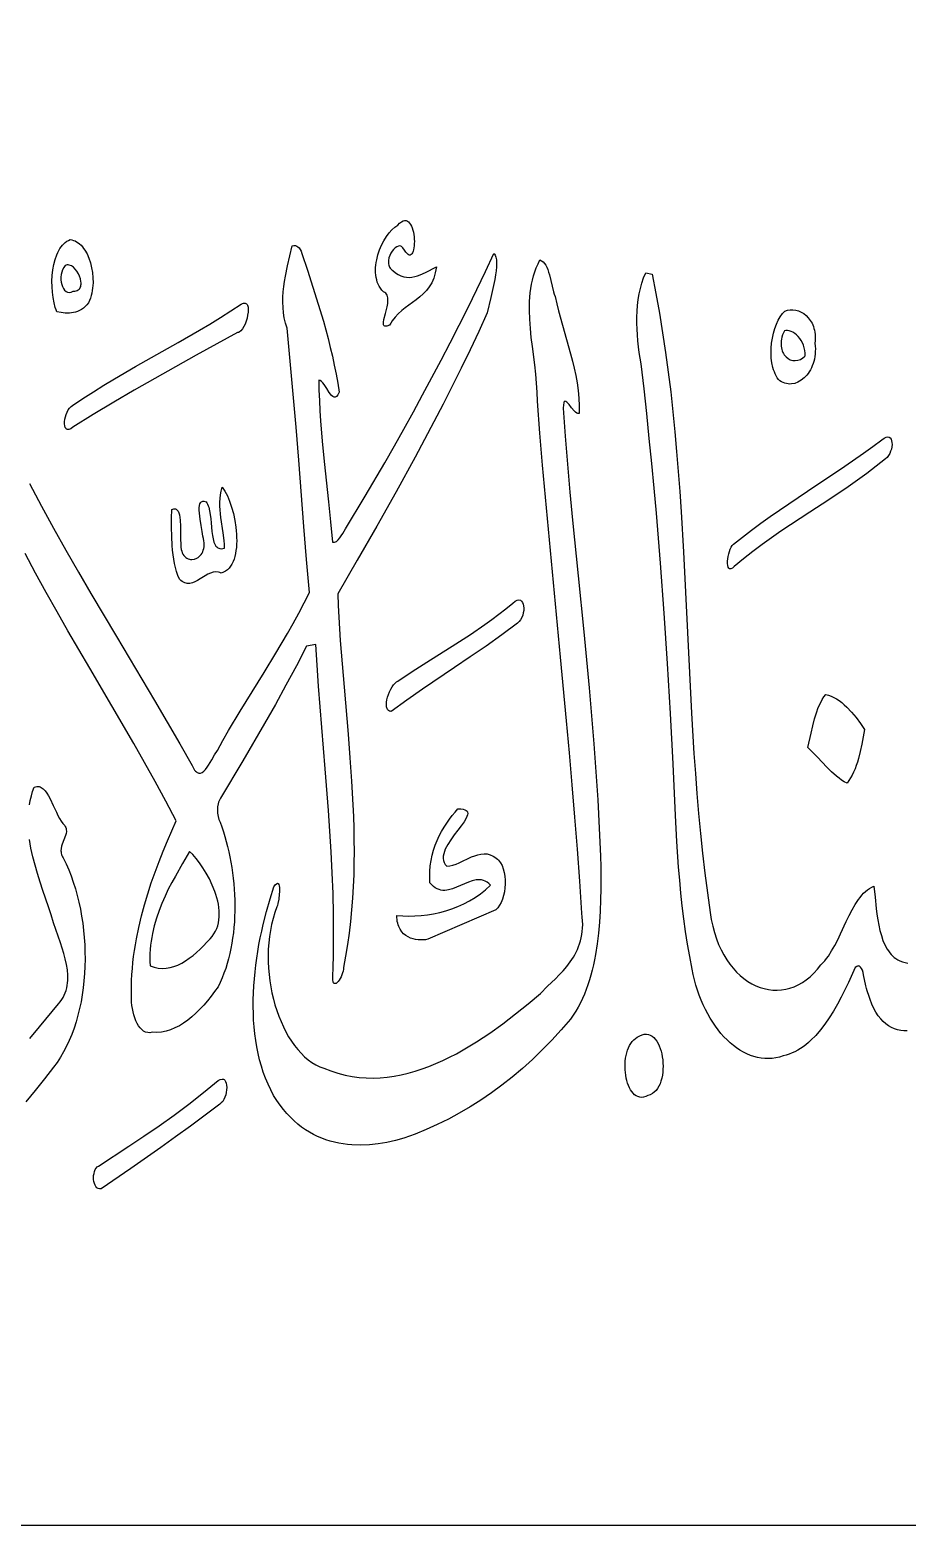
# Model space of a CAD drawing. Extents: x -600 to 600, y -1000 to 1000.
# Drawn here: x 9.1 to 158.7, y -1000 to -745 of the extents above; entities that cross this region are included whole.
import ezdxf

# ---------------------------------------------------------------- set-up
doc = ezdxf.new("R2010")
doc.units = 0
doc.layers.add('LAYER_1', color=18, linetype='CONTINUOUS')

msp = doc.modelspace()

# ---------------------------------------------------------------- linework, layer by layer
at = {"layer": 'LAYER_1'}
for points in [[(-600, -1000), (600, -1000), (600, 1000), (-600, 1000)], [(71.8, -778.29), (72.12, -777.96), (72.43, -777.73), (72.71, -777.58), (72.98, -777.52), (73.22, -777.53), (73.44, -777.61), (73.65, -777.74), (73.83, -777.94), (74, -778.18), (74.14, -778.46), (74.27, -778.78), (74.37, -779.13), (74.46, -779.5), (74.53, -779.88), (74.58, -780.28), (74.61, -780.67), (74.63, -781.07), (74.62, -781.45), (74.6, -781.82), (74.55, -782.16), (74.49, -782.48), (74.42, -782.76), (74.32, -783), (74.21, -783.18), (74.08, -783.32), (73.93, -783.39), (73.76, -783.39), (73.58, -783.32), (73.38, -783.16), (73.16, -782.92), (72.93, -782.59), (72.68, -782.15), (72.56, -782.03), (72.44, -781.94), (72.32, -781.88), (72.18, -781.85), (71.91, -781.87), (71.63, -781.98), (71.35, -782.17), (71.08, -782.43), (70.84, -782.74), (70.62, -783.1), (70.44, -783.49), (70.31, -783.9), (70.23, -784.31), (70.22, -784.72), (70.24, -784.91), (70.28, -785.1), (70.34, -785.28), (70.42, -785.45), (70.52, -785.61), (70.65, -785.76), (70.8, -785.9), (70.98, -786.01), (71.43, -786.41), (71.89, -786.71), (72.35, -786.94), (72.82, -787.09), (73.28, -787.18), (73.75, -787.2), (74.22, -787.16), (74.69, -787.08), (75.16, -786.96), (75.63, -786.79), (76.56, -786.38), (78.39, -785.41), (78.31, -785.94), (78.21, -786.43), (78.09, -786.9), (77.94, -787.34), (77.77, -787.75), (77.59, -788.14), (77.38, -788.5), (77.16, -788.84), (76.68, -789.47), (76.14, -790.03), (75.57, -790.54), (74.97, -791.02), (73.72, -791.93), (73.09, -792.4), (72.48, -792.88), (71.9, -793.41), (71.34, -793.99), (70.84, -794.64), (70.6, -794.99), (70.39, -795.37), (69.93, -795.53), (69.76, -795.55), (69.62, -795.54), (69.51, -795.49), (69.44, -795.41), (69.38, -795.3), (69.36, -795.17), (69.35, -795.01), (69.36, -794.82), (69.44, -794.4), (69.7, -793.37), (69.98, -792.24), (70.09, -791.68), (70.13, -791.15), (70.13, -790.9), (70.11, -790.67), (70.06, -790.45), (69.98, -790.24), (69.88, -790.06), (69.75, -789.91), (69.58, -789.78), (69.38, -789.67), (69.1, -789.37), (68.86, -789.06), (68.65, -788.72), (68.47, -788.36), (68.32, -788), (68.21, -787.61), (68.12, -787.22), (68.06, -786.81), (68.02, -786.39), (68.01, -785.97), (68.03, -785.54), (68.07, -785.11), (68.13, -784.68), (68.21, -784.24), (68.42, -783.38), (68.7, -782.53), (69.05, -781.72), (69.44, -780.95), (69.87, -780.25), (70.33, -779.61), (70.81, -779.07), (71.3, -778.62)], [(15.93, -780.77), (16.22, -780.81), (16.51, -780.89), (16.78, -781), (17.05, -781.14), (17.31, -781.31), (17.56, -781.51), (17.8, -781.74), (18.02, -781.99), (18.24, -782.26), (18.45, -782.56), (18.82, -783.21), (19.14, -783.94), (19.4, -784.72), (19.61, -785.55), (19.75, -786.4), (19.83, -787.28), (19.84, -788.16), (19.81, -788.6), (19.77, -789.04), (19.71, -789.47), (19.62, -789.9), (19.52, -790.32), (19.4, -790.73), (19.25, -791.13), (19.09, -791.52), (18.8, -791.86), (18.5, -792.17), (18.19, -792.43), (17.87, -792.66), (17.54, -792.84), (17.21, -793), (16.86, -793.12), (16.52, -793.21), (15.81, -793.3), (15.1, -793.3), (14.39, -793.22), (13.69, -793.07), (13.55, -792.72), (13.41, -792.34), (13.19, -791.53), (13.02, -790.65), (12.91, -789.74), (12.85, -788.8), (12.84, -787.84), (12.89, -786.88), (13, -785.94), (13.17, -785.03), (13.39, -784.16), (13.66, -783.36), (13.83, -782.98), (14, -782.63), (14.19, -782.3), (14.39, -781.99), (14.61, -781.71), (14.85, -781.46), (15.1, -781.23), (15.36, -781.04), (15.64, -780.89)], [(15.09, -785.18), (14.84, -785.52), (14.65, -785.9), (14.51, -786.31), (14.42, -786.74), (14.38, -787.17), (14.38, -787.61), (14.42, -788.03), (14.51, -788.43), (14.64, -788.79), (14.8, -789.12), (15, -789.39), (15.24, -789.59), (15.5, -789.72), (15.8, -789.77), (16.12, -789.73), (16.47, -789.57), (16.73, -789.56), (16.95, -789.51), (17.15, -789.44), (17.32, -789.34), (17.46, -789.22), (17.58, -789.08), (17.67, -788.93), (17.74, -788.75), (17.78, -788.56), (17.81, -788.36), (17.81, -788.15), (17.79, -787.93), (17.71, -787.48), (17.56, -787.02), (17.35, -786.58), (17.1, -786.16), (16.81, -785.78), (16.49, -785.47), (16.15, -785.24), (15.8, -785.1), (15.62, -785.07), (15.44, -785.07), (15.26, -785.11)], [(96.05, -784.24), (96.34, -784.36), (96.6, -784.56), (96.83, -784.82), (97.04, -785.13), (97.22, -785.49), (97.38, -785.89), (97.53, -786.33), (97.66, -786.79), (98.13, -788.72), (98.37, -789.65), (98.5, -790.07), (98.65, -790.46), (98.92, -791.7), (99.22, -792.93), (99.88, -795.37), (100.59, -797.8), (101.27, -800.24), (101.59, -801.47), (101.89, -802.7), (102.15, -803.95), (102.37, -805.21), (102.55, -806.49), (102.67, -807.78), (102.74, -809.09), (102.73, -810.42), (102.53, -810.44), (102.32, -810.36), (102.1, -810.2), (101.87, -809.98), (101.43, -809.44), (101.01, -808.88), (100.81, -808.65), (100.63, -808.46), (100.47, -808.35), (100.32, -808.32), (100.26, -808.35), (100.2, -808.41), (100.15, -808.49), (100.11, -808.61), (100.04, -808.97), (100.01, -809.49), (100.36, -814.27), (100.75, -819.05), (101.17, -823.82), (101.62, -828.6), (102.55, -838.13), (103.51, -847.66), (104.42, -857.2), (104.85, -861.97), (105.24, -866.75), (105.6, -871.54), (105.91, -876.33), (106.17, -881.13), (106.37, -885.94), (106.41, -887.76), (106.43, -889.61), (106.43, -891.49), (106.39, -893.38), (106.32, -895.27), (106.2, -897.16), (106.03, -899.03), (105.81, -900.88), (105.52, -902.69), (105.35, -903.59), (105.17, -904.47), (104.96, -905.34), (104.74, -906.19), (104.49, -907.03), (104.23, -907.85), (103.94, -908.65), (103.63, -909.44), (103.3, -910.21), (102.95, -910.95), (102.56, -911.67), (102.16, -912.37), (101.72, -913.04), (101.27, -913.69), (99.69, -915.52), (98.08, -917.28), (96.44, -918.97), (94.76, -920.58), (93.05, -922.12), (91.32, -923.58), (89.56, -924.96), (87.78, -926.27), (85.97, -927.51), (84.14, -928.67), (82.29, -929.75), (80.43, -930.76), (78.55, -931.69), (76.65, -932.55), (74.75, -933.33), (72.83, -934.03), (71.4, -934.42), (69.95, -934.75), (68.47, -934.99), (66.97, -935.15), (65.47, -935.21), (63.98, -935.16), (63.23, -935.1), (62.48, -935), (61.74, -934.87), (61.01, -934.71), (60.28, -934.51), (59.55, -934.29), (58.84, -934.02), (58.13, -933.72), (57.43, -933.38), (56.75, -932.99), (56.07, -932.57), (55.41, -932.11), (54.75, -931.6), (54.12, -931.05), (53.5, -930.45), (52.89, -929.81), (52.3, -929.12), (51.73, -928.38), (51.18, -927.59), (50.64, -926.75), (50.14, -925.79), (49.68, -924.81), (49.26, -923.8), (48.88, -922.77), (48.55, -921.72), (48.25, -920.65), (47.99, -919.56), (47.77, -918.45), (47.58, -917.33), (47.43, -916.2), (47.32, -915.05), (47.23, -913.9), (47.18, -912.74), (47.16, -911.57), (47.17, -910.39), (47.2, -909.21), (47.26, -908.03), (47.35, -906.85), (47.47, -905.67), (47.6, -904.49), (47.76, -903.32), (47.94, -902.15), (48.14, -900.99), (48.36, -899.84), (48.6, -898.7), (48.86, -897.58), (49.42, -895.36), (50.03, -893.22), (50.68, -891.15), (50.92, -890.81), (51.13, -890.61), (51.29, -890.54), (51.36, -890.55), (51.42, -890.58), (51.52, -890.73), (51.59, -890.96), (51.63, -891.26), (51.65, -891.61), (51.64, -892), (51.61, -892.42), (51.52, -893.26), (51.37, -894.01), (51.28, -894.32), (51.19, -894.56), (50.84, -895.53), (50.54, -896.53), (50.29, -897.55), (50.08, -898.59), (49.92, -899.64), (49.8, -900.71), (49.73, -901.78), (49.7, -902.86), (49.71, -903.93), (49.76, -905.01), (49.85, -906.09), (49.98, -907.15), (50.15, -908.21), (50.36, -909.25), (50.6, -910.28), (50.87, -911.28), (51.18, -912.26), (51.52, -913.22), (51.9, -914.14), (52.3, -915.04), (52.74, -915.9), (53.2, -916.72), (53.69, -917.49), (54.21, -918.22), (54.75, -918.91), (55.32, -919.54), (55.91, -920.12), (56.53, -920.64), (57.17, -921.09), (57.83, -921.49), (58.51, -921.82), (59.21, -922.07), (60.4, -922.54), (61.6, -922.93), (62.81, -923.24), (64.01, -923.48), (65.21, -923.64), (66.41, -923.73), (67.61, -923.75), (68.81, -923.71), (70, -923.6), (71.2, -923.44), (72.39, -923.21), (73.58, -922.93), (74.77, -922.6), (75.95, -922.21), (77.13, -921.78), (78.31, -921.3), (79.47, -920.77), (80.64, -920.21), (81.8, -919.6), (82.95, -918.96), (84.09, -918.29), (85.23, -917.58), (86.36, -916.85), (87.48, -916.09), (89.7, -914.5), (91.88, -912.83), (94.02, -911.11), (96.12, -909.35), (97.36, -908.11), (98.69, -906.83), (99.35, -906.16), (100.01, -905.46), (100.63, -904.73), (101.22, -903.96), (101.76, -903.14), (102.01, -902.72), (102.24, -902.28), (102.46, -901.82), (102.65, -901.35), (102.82, -900.86), (102.97, -900.36), (103.1, -899.84), (103.2, -899.3), (103.27, -898.75), (103.32, -898.17), (103.34, -897.58), (103.32, -896.96), (103.27, -896.32), (103.19, -895.66), (102.83, -890.18), (102.43, -884.7), (102.01, -879.24), (101.55, -873.77), (101.08, -868.31), (100.58, -862.86), (99.56, -851.95), (97.48, -830.15), (96.5, -819.24), (96.04, -813.77), (95.61, -808.31), (95.57, -806.78), (95.48, -805.24), (95.33, -803.69), (95.15, -802.13), (94.76, -799.01), (94.57, -797.45), (94.42, -795.9), (94.31, -794.36), (94.25, -792.83), (94.25, -792.08), (94.28, -791.33), (94.32, -790.58), (94.39, -789.85), (94.48, -789.12), (94.61, -788.39), (94.76, -787.68), (94.95, -786.97), (95.17, -786.28), (95.42, -785.59), (95.72, -784.91)], [(45.13, -791.75), (45.33, -791.65), (45.5, -791.6), (45.66, -791.58), (45.8, -791.59), (45.92, -791.64), (46.02, -791.72), (46.11, -791.83), (46.18, -791.96), (46.23, -792.11), (46.27, -792.29), (46.3, -792.69), (46.28, -793.15), (46.21, -793.65), (46.1, -794.16), (45.95, -794.67), (45.76, -795.16), (45.55, -795.61), (45.31, -796), (45.05, -796.31), (44.77, -796.53), (44.63, -796.6), (44.49, -796.63), (37.43, -800.5), (30.38, -804.43), (26.87, -806.44), (23.37, -808.49), (19.89, -810.6), (16.42, -812.77), (16.04, -813.02), (15.71, -813.14), (15.58, -813.16), (15.46, -813.14), (15.35, -813.1), (15.26, -813.03), (15.18, -812.94), (15.11, -812.82), (15.03, -812.54), (14.99, -812.21), (15, -811.82), (15.05, -811.41), (15.14, -810.99), (15.27, -810.57), (15.43, -810.17), (15.62, -809.81), (15.84, -809.49), (16.09, -809.25), (16.35, -809.08), (18.12, -807.88), (19.9, -806.72), (21.69, -805.6), (23.49, -804.51), (27.1, -802.41), (30.73, -800.36), (34.36, -798.32), (37.98, -796.23), (39.78, -795.16), (41.57, -794.06), (43.36, -792.92)], [(137.82, -792.94), (138.27, -792.8), (138.73, -792.73), (139.19, -792.73), (139.67, -792.8), (140.13, -792.93), (140.59, -793.12), (141.02, -793.38), (141.43, -793.71), (141.81, -794.09), (142.15, -794.54), (142.44, -795.04), (142.68, -795.61), (142.77, -795.91), (142.85, -796.23), (142.91, -796.57), (142.96, -796.92), (142.98, -797.28), (142.99, -797.66), (142.97, -798.05), (142.94, -798.45), (142.99, -798.93), (143.01, -799.4), (143, -799.85), (142.97, -800.29), (142.91, -800.72), (142.84, -801.13), (142.74, -801.53), (142.62, -801.92), (142.48, -802.29), (142.33, -802.64), (142.16, -802.97), (141.97, -803.29), (141.77, -803.59), (141.56, -803.86), (141.09, -804.35), (140.59, -804.76), (140.05, -805.07), (139.5, -805.28), (138.93, -805.38), (138.64, -805.4), (138.36, -805.38), (138.08, -805.33), (137.79, -805.26), (137.52, -805.15), (137.24, -805.01), (136.98, -804.84), (136.72, -804.64), (136.51, -804.34), (136.33, -804.02), (136.17, -803.68), (136.02, -803.33), (135.89, -802.97), (135.78, -802.59), (135.61, -801.8), (135.5, -800.97), (135.46, -800.12), (135.48, -799.26), (135.56, -798.41), (135.69, -797.56), (135.86, -796.74), (136.09, -795.95), (136.36, -795.21), (136.67, -794.52), (137.02, -793.91), (137.41, -793.38)], [(137.73, -796.3), (137.56, -796.67), (137.43, -797.03), (137.32, -797.38), (137.24, -797.72), (137.19, -798.05), (137.16, -798.37), (137.16, -798.67), (137.18, -798.96), (137.22, -799.24), (137.28, -799.5), (137.36, -799.75), (137.46, -799.99), (137.57, -800.2), (137.7, -800.41), (138.01, -800.76), (138.36, -801.04), (138.74, -801.24), (139.16, -801.36), (139.59, -801.4), (140.02, -801.35), (140.46, -801.2), (140.88, -800.95), (141.09, -800.78), (141.28, -800.59), (141.29, -800.12), (141.23, -799.65), (141.13, -799.2), (140.99, -798.77), (140.81, -798.36), (140.59, -797.98), (140.35, -797.63), (140.08, -797.3), (139.79, -797.02), (139.49, -796.77), (139.19, -796.57), (138.88, -796.41), (138.57, -796.3), (138.28, -796.24), (138, -796.24)], [(154.35, -814.89), (154.73, -814.61), (155.06, -814.45), (155.34, -814.4), (155.58, -814.45), (155.77, -814.58), (155.92, -814.79), (156.02, -815.06), (156.07, -815.37), (156.08, -815.72), (156.05, -816.1), (155.97, -816.49), (155.85, -816.87), (155.69, -817.25), (155.49, -817.6), (155.25, -817.91), (154.97, -818.17), (153.39, -819.43), (151.8, -820.64), (150.19, -821.81), (148.58, -822.94), (145.32, -825.12), (142.05, -827.25), (138.78, -829.4), (137.15, -830.49), (135.53, -831.62), (133.93, -832.77), (132.33, -833.97), (130.75, -835.22), (129.19, -836.53), (128.87, -836.8), (128.61, -836.93), (128.5, -836.94), (128.4, -836.93), (128.32, -836.89), (128.24, -836.82), (128.13, -836.63), (128.06, -836.35), (128.03, -836.02), (128.03, -835.63), (128.07, -835.22), (128.14, -834.79), (128.24, -834.35), (128.37, -833.94), (128.51, -833.55), (128.67, -833.21), (128.85, -832.93), (129.04, -832.73), (130.59, -831.49), (132.14, -830.29), (133.71, -829.13), (135.28, -828), (138.46, -825.8), (141.65, -823.66), (148.04, -819.39), (151.21, -817.19), (152.79, -816.06)], [(41.89, -823), (42.11, -823.3), (42.33, -823.65), (42.54, -824.04), (42.75, -824.46), (43.13, -825.38), (43.48, -826.4), (43.77, -827.5), (44.02, -828.65), (44.2, -829.82), (44.26, -830.41), (44.31, -831), (44.33, -831.58), (44.34, -832.15), (44.32, -832.71), (44.29, -833.26), (44.22, -833.79), (44.14, -834.3), (44.02, -834.79), (43.89, -835.25), (43.72, -835.69), (43.52, -836.09), (43.3, -836.45), (43.05, -836.78), (42.76, -837.07), (42.44, -837.31), (42.09, -837.5), (41.7, -837.65), (41.46, -837.55), (41.23, -837.48), (40.76, -837.43), (40.3, -837.49), (39.85, -837.63), (39.4, -837.83), (38.96, -838.08), (38.09, -838.63), (37.66, -838.89), (37.23, -839.12), (36.8, -839.3), (36.36, -839.4), (35.92, -839.41), (35.7, -839.38), (35.47, -839.31), (35.25, -839.21), (35.02, -839.08), (34.79, -838.91), (34.56, -838.69), (34.31, -838.06), (34.08, -837.39), (33.89, -836.7), (33.73, -835.98), (33.6, -835.25), (33.49, -834.5), (33.4, -833.73), (33.34, -832.96), (33.26, -831.39), (33.23, -829.82), (33.25, -828.27), (33.28, -826.78), (33.63, -826.68), (33.78, -826.68), (33.92, -826.7), (34.04, -826.75), (34.15, -826.83), (34.34, -827.05), (34.48, -827.35), (34.58, -827.71), (34.65, -828.13), (34.7, -828.6), (34.74, -829.62), (34.74, -830.66), (34.75, -831.64), (34.77, -832.07), (34.81, -832.45), (34.81, -832.86), (34.83, -833.24), (34.88, -833.59), (34.96, -833.9), (35.06, -834.18), (35.18, -834.43), (35.33, -834.64), (35.49, -834.83), (35.67, -834.98), (35.86, -835.11), (36.06, -835.2), (36.27, -835.27), (36.48, -835.31), (36.7, -835.32), (37.14, -835.25), (37.56, -835.09), (37.76, -834.97), (37.95, -834.82), (38.12, -834.65), (38.28, -834.45), (38.43, -834.24), (38.55, -834), (38.65, -833.73), (38.73, -833.45), (38.78, -833.14), (38.8, -832.82), (38.79, -832.47), (38.74, -832.11), (38.66, -831.72), (38.54, -831.32), (38.52, -830.95), (38.46, -830.52), (38.3, -829.53), (38.12, -828.47), (37.98, -827.42), (37.94, -826.93), (37.94, -826.49), (37.98, -826.11), (38.08, -825.8), (38.15, -825.67), (38.23, -825.56), (38.33, -825.48), (38.45, -825.43), (38.59, -825.4), (38.75, -825.4), (39.13, -825.49), (39.27, -825.68), (39.39, -825.9), (39.49, -826.15), (39.59, -826.42), (39.73, -827.02), (39.84, -827.67), (39.92, -828.37), (39.98, -829.09), (40.1, -830.52), (40.19, -831.2), (40.3, -831.82), (40.45, -832.37), (40.55, -832.61), (40.66, -832.83), (40.79, -833.02), (40.93, -833.18), (41.1, -833.31), (41.28, -833.41), (41.49, -833.47), (41.72, -833.48), (41.97, -833.46), (42.25, -833.4), (42.24, -832.74), (42.19, -832.08), (42.04, -830.77), (41.66, -828.16), (41.58, -827.51), (41.52, -826.86), (41.49, -826.21), (41.49, -825.57), (41.52, -824.92), (41.59, -824.28), (41.72, -823.64)], [(91.45, -842.74), (91.83, -842.44), (92.16, -842.28), (92.46, -842.22), (92.71, -842.28), (92.91, -842.42), (93.07, -842.63), (93.19, -842.92), (93.27, -843.25), (93.29, -843.62), (93.28, -844.01), (93.21, -844.42), (93.11, -844.83), (92.95, -845.22), (92.75, -845.59), (92.51, -845.92), (92.22, -846.19), (89.55, -848.18), (86.87, -850.09), (84.17, -851.94), (81.46, -853.76), (76.05, -857.41), (73.36, -859.29), (70.68, -861.23), (70.52, -861.21), (70.37, -861.16), (70.24, -861.09), (70.14, -861), (70.05, -860.89), (69.98, -860.76), (69.92, -860.61), (69.89, -860.45), (69.86, -860.09), (69.89, -859.68), (69.96, -859.24), (70.08, -858.79), (70.24, -858.33), (70.42, -857.88), (70.63, -857.45), (70.86, -857.06), (71.1, -856.71), (71.35, -856.42), (71.59, -856.21), (71.83, -856.08), (74.28, -854.43), (76.76, -852.83), (81.72, -849.7), (84.19, -848.09), (86.64, -846.41), (87.85, -845.54), (89.06, -844.64), (90.26, -843.71)], [(144.79, -858.34), (145.25, -858.45), (145.71, -858.62), (146.17, -858.83), (146.62, -859.09), (147.07, -859.38), (147.51, -859.72), (147.94, -860.08), (148.37, -860.48), (149.19, -861.34), (149.97, -862.29), (150.71, -863.28), (151.39, -864.29), (150.92, -866.79), (150.66, -868.05), (150.35, -869.28), (150.17, -869.88), (149.98, -870.46), (149.77, -871.03), (149.54, -871.57), (149.3, -872.09), (149.02, -872.58), (148.73, -873.04), (148.41, -873.47), (147.94, -873.22), (147.49, -872.94), (147.05, -872.63), (146.62, -872.29), (145.78, -871.55), (144.96, -870.74), (143.36, -869.03), (142.55, -868.18), (141.74, -867.37), (142.27, -864.93), (142.56, -863.7), (142.88, -862.49), (143.24, -861.32), (143.45, -860.76), (143.67, -860.22), (143.92, -859.71), (144.18, -859.22), (144.47, -858.76)], [(82.07, -877.86), (82.55, -877.87), (82.94, -877.92), (83.24, -878), (83.47, -878.11), (83.62, -878.26), (83.71, -878.44), (83.73, -878.65), (83.69, -878.89), (83.61, -879.15), (83.48, -879.43), (83.1, -880.06), (82.6, -880.76), (82.03, -881.51), (81.43, -882.3), (80.85, -883.11), (80.33, -883.93), (80.1, -884.34), (79.91, -884.74), (79.75, -885.14), (79.64, -885.53), (79.57, -885.92), (79.56, -886.29), (79.61, -886.64), (79.72, -886.99), (79.9, -887.31), (80.16, -887.62), (80.69, -887.56), (81.21, -887.44), (81.74, -887.26), (82.28, -887.04), (84.4, -886.05), (84.93, -885.84), (85.46, -885.67), (85.98, -885.56), (86.51, -885.51), (87.03, -885.54), (87.55, -885.67), (88.07, -885.9), (88.33, -886.06), (88.59, -886.26), (88.79, -886.42), (88.98, -886.6), (89.15, -886.81), (89.31, -887.03), (89.58, -887.53), (89.79, -888.09), (89.96, -888.69), (90.06, -889.33), (90.12, -889.99), (90.12, -890.67), (90.08, -891.34), (89.99, -892.01), (89.85, -892.65), (89.67, -893.25), (89.44, -893.81), (89.17, -894.3), (88.86, -894.73), (88.52, -895.08), (82.71, -897.56), (79.81, -898.8), (76.92, -900.1), (76.54, -900.16), (76.14, -900.2), (75.72, -900.21), (75.28, -900.18), (74.84, -900.12), (74.41, -900.02), (73.98, -899.88), (73.57, -899.69), (73.17, -899.45), (72.81, -899.15), (72.49, -898.8), (72.2, -898.38), (71.97, -897.9), (71.88, -897.64), (71.8, -897.36), (71.73, -897.05), (71.68, -896.73), (71.65, -896.4), (71.64, -896.04), (72.66, -896.11), (73.69, -896.14), (74.74, -896.12), (75.79, -896.05), (76.85, -895.93), (77.91, -895.76), (78.96, -895.53), (80.01, -895.25), (81.04, -894.91), (82.06, -894.52), (83.06, -894.06), (84.04, -893.55), (84.99, -892.97), (85.9, -892.33), (86.79, -891.63), (87.63, -890.86), (87.33, -890.58), (87.04, -890.35), (86.73, -890.18), (86.43, -890.05), (86.11, -889.97), (85.8, -889.94), (85.48, -889.93), (85.16, -889.96), (84.5, -890.11), (83.84, -890.34), (82.5, -890.93), (81.82, -891.23), (81.15, -891.48), (80.48, -891.67), (80.15, -891.73), (79.82, -891.75), (79.49, -891.75), (79.17, -891.7), (78.85, -891.62), (78.53, -891.49), (78.21, -891.31), (77.9, -891.08), (77.6, -890.79), (77.3, -890.44), (77.25, -889.46), (77.26, -888.51), (77.34, -887.57), (77.48, -886.65), (77.67, -885.76), (77.92, -884.89), (78.2, -884.05), (78.53, -883.23), (78.89, -882.44), (79.29, -881.69), (79.71, -880.96), (80.16, -880.27), (80.62, -879.61), (81.09, -878.99), (81.58, -878.41)], [(36.32, -885.12), (35.11, -887.14), (33.88, -889.3), (33.27, -890.42), (32.68, -891.57), (32.12, -892.76), (31.59, -893.97), (31.1, -895.21), (30.67, -896.48), (30.29, -897.77), (29.98, -899.09), (29.85, -899.76), (29.75, -900.44), (29.66, -901.12), (29.59, -901.81), (29.55, -902.5), (29.53, -903.2), (29.54, -903.9), (29.57, -904.62), (30.25, -904.87), (30.93, -905.01), (31.61, -905.07), (32.29, -905.04), (32.97, -904.93), (33.64, -904.74), (34.31, -904.48), (34.97, -904.16), (35.62, -903.77), (36.26, -903.34), (36.89, -902.86), (37.5, -902.34), (38.1, -901.79), (38.68, -901.21), (39.24, -900.61), (39.79, -899.99), (40.15, -899.59), (40.46, -899.17), (40.72, -898.73), (40.93, -898.28), (41.1, -897.8), (41.23, -897.31), (41.31, -896.8), (41.36, -896.28), (41.37, -895.75), (41.35, -895.22), (41.3, -894.68), (41.21, -894.13), (41.1, -893.58), (40.96, -893.03), (40.8, -892.48), (40.61, -891.93), (40.18, -890.86), (39.69, -889.81), (39.16, -888.82), (38.59, -887.89), (38, -887.04), (37.42, -886.29), (36.85, -885.64)], [(112.64, -916.79), (113.06, -916.54), (113.46, -916.37), (113.84, -916.28), (114.2, -916.26), (114.55, -916.31), (114.87, -916.43), (115.18, -916.61), (115.46, -916.85), (115.72, -917.13), (115.96, -917.46), (116.18, -917.84), (116.38, -918.24), (116.55, -918.69), (116.69, -919.15), (116.82, -919.64), (116.91, -920.15), (116.98, -920.67), (117.03, -921.2), (117.04, -921.73), (117.03, -922.26), (116.99, -922.78), (116.92, -923.29), (116.82, -923.79), (116.68, -924.27), (116.52, -924.72), (116.33, -925.14), (116.1, -925.52), (115.84, -925.87), (115.55, -926.17), (115.22, -926.42), (114.86, -926.62), (114.46, -926.76), (114.09, -926.92), (113.73, -927.02), (113.38, -927.05), (113.06, -927.01), (112.75, -926.93), (112.46, -926.79), (112.19, -926.6), (111.94, -926.36), (111.71, -926.08), (111.5, -925.77), (111.31, -925.42), (111.14, -925.04), (110.99, -924.63), (110.86, -924.2), (110.76, -923.75), (110.67, -923.29), (110.61, -922.81), (110.57, -922.33), (110.56, -921.84), (110.57, -921.35), (110.6, -920.86), (110.65, -920.38), (110.74, -919.92), (110.84, -919.46), (110.97, -919.03), (111.13, -918.61), (111.32, -918.22), (111.53, -917.86), (111.76, -917.53), (112.03, -917.24), (112.32, -916.99)], [(41.18, -924.2), (41.54, -924), (41.84, -923.92), (41.98, -923.93), (42.1, -923.96), (42.2, -924.02), (42.3, -924.1), (42.45, -924.33), (42.56, -924.62), (42.62, -924.97), (42.64, -925.36), (42.62, -925.77), (42.55, -926.2), (42.46, -926.63), (42.32, -927.03), (42.15, -927.4), (41.95, -927.73), (41.72, -928), (41.46, -928.19), (38.96, -930.09), (36.45, -931.96), (33.93, -933.8), (31.4, -935.61), (26.31, -939.16), (21.21, -942.63), (20.95, -942.66), (20.71, -942.6), (20.51, -942.47), (20.34, -942.27), (20.19, -942.02), (20.08, -941.73), (20, -941.41), (19.95, -941.07), (19.94, -940.71), (19.95, -940.36), (20.01, -940.01), (20.09, -939.68), (20.21, -939.38), (20.36, -939.12), (20.55, -938.92), (20.78, -938.77), (25.95, -935.38), (28.53, -933.65), (31.1, -931.89), (33.65, -930.08), (36.18, -928.2), (38.7, -926.25)]]:
    msp.add_lwpolyline(points, close=True, dxfattribs=at)
for points in [[(9.03, -822.37), (11.05, -826.21), (13.11, -830), (15.21, -833.75), (17.34, -837.46), (19.48, -841.14), (23.83, -848.44), (28.18, -855.73), (30.35, -859.38), (32.51, -863.05), (34.64, -866.75), (36.75, -870.48), (37.03, -871.03), (37.17, -871.25), (37.32, -871.42), (37.46, -871.56), (37.6, -871.66), (37.75, -871.73), (37.89, -871.77), (38.03, -871.77), (38.17, -871.75), (38.46, -871.62), (38.74, -871.4), (39.02, -871.11), (39.29, -870.76), (39.56, -870.37), (40.08, -869.51), (40.58, -868.65), (41.04, -867.92), (41.99, -866.2), (42.96, -864.5), (44.95, -861.16), (49, -854.58), (51.02, -851.28), (53, -847.93), (53.96, -846.22), (54.91, -844.49), (55.84, -842.73), (56.75, -840.94), (56.27, -835.31), (55.81, -829.67), (54.92, -818.38), (54.47, -812.74), (53.99, -807.1), (53.48, -801.48), (52.92, -795.87), (52.66, -794.99), (52.46, -794.11), (52.32, -793.23), (52.24, -792.34), (52.21, -791.46), (52.23, -790.57), (52.29, -789.67), (52.38, -788.78), (52.5, -787.9), (52.65, -787.01), (53.01, -785.25), (53.8, -781.81), (54.08, -781.77), (54.34, -781.78), (54.58, -781.86), (54.79, -782), (54.99, -782.19), (55.17, -782.45), (55.32, -782.76), (55.45, -783.13), (56.41, -785.98), (57.35, -788.85), (58.26, -791.75), (59.12, -794.68), (59.92, -797.65), (60.29, -799.15), (60.65, -800.66), (60.98, -802.18), (61.29, -803.71), (61.57, -805.26), (61.83, -806.81), (61.6, -807.23), (61.37, -807.5), (61.26, -807.58), (61.15, -807.63), (60.94, -807.64), (60.73, -807.55), (60.52, -807.37), (60.32, -807.13), (60.12, -806.83), (59.7, -806.16), (59.27, -805.49), (59.05, -805.2), (58.81, -804.96), (58.57, -804.79), (58.32, -804.71), (58.37, -806.46), (58.44, -808.2), (58.53, -809.94), (58.65, -811.67), (58.93, -815.13), (59.26, -818.58), (59.98, -825.48), (60.34, -828.92), (60.68, -832.38), (60.86, -832.39), (61.03, -832.37), (61.2, -832.32), (61.36, -832.23), (61.65, -831.98), (61.92, -831.65), (62.18, -831.27), (62.42, -830.87), (62.91, -830.1), (66.27, -824.5), (69.58, -818.82), (71.22, -815.96), (72.85, -813.07), (74.46, -810.16), (76.05, -807.24), (77.63, -804.3), (79.2, -801.33), (80.74, -798.35), (82.27, -795.35), (83.79, -792.33), (85.28, -789.29), (86.75, -786.23), (88.21, -783.15), (88.32, -783.26), (88.41, -783.4), (88.49, -783.57), (88.55, -783.76), (88.63, -784.22), (88.66, -784.77), (88.64, -785.39), (88.58, -786.07), (88.48, -786.79), (88.36, -787.55), (88.04, -789.11), (87.69, -790.66), (87.05, -793.28), (85.6, -796.45), (84.13, -799.58), (82.62, -802.69), (81.1, -805.77), (79.55, -808.83), (77.97, -811.86), (76.38, -814.87), (74.78, -817.86), (71.52, -823.78), (68.22, -829.63), (64.9, -835.42), (61.57, -841.17), (61.65, -843.15), (61.76, -845.13), (62.01, -849.11), (62.31, -853.09), (62.65, -857.09), (63.34, -865.1), (63.66, -869.12), (63.94, -873.13), (64.16, -877.14), (64.24, -879.14), (64.3, -881.14), (64.34, -883.14), (64.35, -885.14), (64.33, -887.13), (64.29, -889.12), (64.2, -891.11), (64.09, -893.1), (63.94, -895.08), (63.74, -897.06), (63.51, -899.03), (63.23, -901), (62.9, -902.96), (62.53, -904.92), (62.53, -905.2), (62.48, -905.51), (62.4, -905.84), (62.28, -906.16), (62.14, -906.48), (61.99, -906.78), (61.81, -907.06), (61.64, -907.29), (61.46, -907.48), (61.28, -907.61), (61.12, -907.66), (60.98, -907.64), (60.86, -907.53), (60.77, -907.32), (60.72, -906.99), (60.71, -906.55), (60.78, -904.76), (60.83, -902.98), (60.87, -899.41), (60.85, -895.85), (60.77, -892.3), (60.63, -888.75), (60.45, -885.2), (60.23, -881.66), (59.98, -878.12), (59.42, -871.05), (58.83, -863.98), (58.28, -856.91), (58.04, -853.37), (57.82, -849.83), (56.27, -850.08), (54.53, -853.44), (52.74, -856.76), (50.93, -860.03), (49.09, -863.27), (45.36, -869.67), (41.6, -876.05), (41.47, -876.26), (41.36, -876.49), (41.26, -876.73), (41.19, -876.98), (41.08, -877.51), (41.05, -878.05), (41.08, -878.6), (41.17, -879.14), (41.31, -879.66), (41.52, -880.13), (41.8, -880.93), (42.08, -881.74), (42.33, -882.57), (42.57, -883.42), (42.8, -884.28), (43, -885.15), (43.19, -886.04), (43.36, -886.94), (43.51, -887.85), (43.64, -888.76), (43.76, -889.68), (43.85, -890.61), (43.92, -891.54), (43.98, -892.48), (44.01, -893.41), (44.03, -894.35), (44.02, -895.28), (43.99, -896.22), (43.94, -897.14), (43.87, -898.06), (43.77, -898.98), (43.65, -899.89), (43.51, -900.78), (43.35, -901.67), (43.16, -902.54), (42.95, -903.4), (42.72, -904.25), (42.46, -905.08), (42.17, -905.89), (41.86, -906.68), (41.52, -907.45), (41.16, -908.2), (40.58, -909.01), (39.98, -909.8), (39.36, -910.57), (38.73, -911.31), (38.07, -912.01), (37.4, -912.68), (36.71, -913.29), (36.01, -913.86), (35.29, -914.38), (34.56, -914.83), (33.82, -915.21), (33.06, -915.53), (32.29, -915.76), (31.51, -915.92), (30.72, -915.99), (29.91, -915.96), (29.53, -916.03), (29.16, -916.01), (28.8, -915.91), (28.47, -915.74), (28.16, -915.5), (27.87, -915.2), (27.61, -914.84), (27.37, -914.43), (27.15, -913.99), (26.96, -913.5), (26.79, -913), (26.66, -912.47), (26.55, -911.92), (26.47, -911.37), (26.42, -910.82), (26.41, -910.28), (26.39, -909.22), (26.4, -908.17), (26.43, -907.13), (26.48, -906.09), (26.56, -905.06), (26.65, -904.04), (26.77, -903.03), (26.91, -902.02), (27.06, -901.02), (27.23, -900.02), (27.63, -898.06), (28.09, -896.11), (28.61, -894.2), (29.17, -892.32), (29.78, -890.46), (30.43, -888.63), (31.11, -886.82), (31.81, -885.04), (32.53, -883.29), (34.01, -879.87), (32.26, -876.52), (30.46, -873.21), (28.64, -869.94), (26.79, -866.7), (23.06, -860.28), (19.29, -853.88), (15.55, -847.46), (13.7, -844.22), (11.87, -840.95), (10.06, -837.64), (8.3, -834.3)], [(158.66, -915.69), (158.11, -915.68), (157.57, -915.62), (157.03, -915.51), (156.51, -915.34), (156.01, -915.12), (155.51, -914.85), (155.04, -914.51), (154.58, -914.12), (154.15, -913.66), (153.73, -913.14), (153.35, -912.55), (152.99, -911.9), (152.66, -911.17), (152.36, -910.38), (152.09, -909.51), (151.95, -909.22), (151.82, -908.87), (151.71, -908.46), (151.61, -908.02), (151.24, -906.16), (151.14, -905.74), (151.02, -905.37), (150.88, -905.06), (150.72, -904.82), (150.53, -904.68), (150.43, -904.65), (150.31, -904.64), (150.06, -904.72), (149.77, -904.93), (148.64, -907.47), (148.03, -908.72), (147.41, -909.96), (146.76, -911.17), (146.08, -912.35), (145.38, -913.47), (144.64, -914.54), (143.88, -915.55), (143.08, -916.48), (142.25, -917.32), (141.82, -917.71), (141.38, -918.07), (140.93, -918.41), (140.48, -918.72), (140.01, -919.01), (139.53, -919.26), (139.05, -919.48), (138.55, -919.67), (138.05, -919.83), (137.53, -919.96), (136.9, -920.17), (136.27, -920.32), (135.65, -920.41), (135.02, -920.45), (134.39, -920.44), (133.77, -920.38), (133.15, -920.27), (132.54, -920.11), (131.93, -919.9), (131.33, -919.65), (130.74, -919.35), (130.16, -919.01), (129.59, -918.63), (129.03, -918.21), (128.48, -917.75), (127.95, -917.25), (127.43, -916.71), (126.92, -916.14), (126.43, -915.54), (125.96, -914.9), (125.51, -914.23), (125.07, -913.53), (124.66, -912.8), (124.26, -912.05), (123.89, -911.27), (123.54, -910.46), (123.22, -909.63), (122.92, -908.78), (122.64, -907.91), (122.4, -907.02), (122.18, -906.11), (121.99, -905.19), (121.58, -903.05), (121.21, -900.91), (120.88, -898.75), (120.58, -896.58), (120.32, -894.4), (120.09, -892.22), (119.88, -890.02), (119.7, -887.82), (119.39, -883.41), (119.15, -878.99), (118.74, -870.16), (118.3, -861.6), (117.8, -853.04), (117.24, -844.49), (116.61, -835.95), (116.27, -831.69), (115.91, -827.43), (115.53, -823.17), (115.13, -818.92), (114.7, -814.67), (114.26, -810.43), (113.8, -806.19), (113.31, -801.97), (113.14, -801.01), (112.99, -800.04), (112.85, -799.05), (112.74, -798.05), (112.66, -797.03), (112.6, -796.02), (112.57, -795), (112.57, -793.99), (112.61, -792.98), (112.68, -791.98), (112.8, -791), (112.96, -790.04), (113.17, -789.1), (113.42, -788.18), (113.73, -787.3), (114.09, -786.45), (115.16, -786.67), (115.82, -789.98), (116.42, -793.31), (116.97, -796.65), (117.48, -800.01), (117.93, -803.37), (118.35, -806.75), (118.72, -810.13), (119.06, -813.53), (119.36, -816.93), (119.64, -820.34), (119.89, -823.75), (120.12, -827.18), (120.52, -834.03), (120.88, -840.9), (121.54, -854.65), (121.9, -861.52), (122.31, -868.38), (122.55, -871.8), (122.81, -875.22), (123.1, -878.63), (123.42, -882.03), (123.78, -885.42), (124.17, -888.81), (124.6, -892.19), (125.08, -895.55), (125.26, -896.74), (125.51, -897.87), (125.8, -898.96), (126.13, -899.99), (126.51, -900.97), (126.94, -901.89), (127.4, -902.76), (127.89, -903.58), (128.43, -904.34), (128.99, -905.04), (129.58, -905.69), (130.2, -906.27), (130.84, -906.8), (131.5, -907.27), (132.18, -907.67), (132.87, -908.02), (133.58, -908.3), (134.3, -908.51), (135.02, -908.67), (135.75, -908.76), (136.49, -908.78), (137.22, -908.73), (137.95, -908.62), (138.67, -908.44), (139.39, -908.19), (140.1, -907.87), (140.79, -907.48), (141.47, -907.02), (142.13, -906.48), (142.77, -905.87), (143.38, -905.19), (143.97, -904.43), (144.3, -904.1), (144.62, -903.75), (144.93, -903.36), (145.23, -902.96), (145.79, -902.08), (146.33, -901.15), (146.83, -900.16), (147.32, -899.14), (148.28, -897.07), (148.77, -896.06), (149.27, -895.09), (149.79, -894.18), (150.34, -893.33), (150.63, -892.95), (150.93, -892.58), (151.24, -892.25), (151.56, -891.94), (151.9, -891.66), (152.25, -891.42), (152.62, -891.21), (153, -891.04), (153.18, -892.91), (153.37, -894.84), (153.5, -895.8), (153.64, -896.76), (153.81, -897.69), (154.02, -898.6), (154.26, -899.47), (154.54, -900.29), (154.87, -901.06), (155.25, -901.76), (155.46, -902.08), (155.69, -902.39), (155.93, -902.67), (156.19, -902.93), (156.47, -903.17), (156.76, -903.39), (157.08, -903.58), (157.41, -903.74), (157.86, -903.92), (158.32, -904.06), (158.79, -904.16)], [(9, -877.16), (9.14, -876.41), (9.33, -875.65), (9.55, -874.9), (9.81, -874.14), (10.03, -874.07), (10.24, -874.03), (10.44, -874.02), (10.64, -874.05), (10.82, -874.1), (11.01, -874.18), (11.35, -874.43), (11.67, -874.76), (11.97, -875.17), (12.26, -875.64), (12.54, -876.16), (13.07, -877.28), (13.59, -878.43), (13.86, -878.97), (14.13, -879.48), (14.42, -879.94), (14.72, -880.33), (15.01, -880.67), (15.12, -880.84), (15.2, -881.01), (15.26, -881.18), (15.29, -881.35), (15.31, -881.7), (15.26, -882.05), (15.17, -882.4), (14.89, -883.12), (14.6, -883.86), (14.48, -884.23), (14.41, -884.62), (14.38, -885.01), (14.39, -885.2), (14.43, -885.4), (14.48, -885.61), (14.55, -885.81), (14.65, -886.01), (14.77, -886.22), (15.25, -887.21), (15.69, -888.23), (16.11, -889.29), (16.48, -890.37), (16.83, -891.48), (17.15, -892.62), (17.43, -893.78), (17.68, -894.95), (17.9, -896.14), (18.08, -897.35), (18.23, -898.57), (18.34, -899.79), (18.42, -901.02), (18.47, -902.25), (18.48, -903.49), (18.45, -904.72), (18.4, -905.94), (18.3, -907.16), (18.17, -908.37), (18, -909.56), (17.8, -910.74), (17.56, -911.9), (17.28, -913.04), (16.97, -914.16), (16.61, -915.24), (16.22, -916.31), (15.8, -917.33), (15.33, -918.33), (14.83, -919.29), (14.28, -920.21), (13.7, -921.08), (13.08, -921.92), (11.55, -923.89), (9.98, -925.87), (8.37, -927.82)], [(9.07, -916.99), (10.74, -915.02), (13.96, -911.09), (14.26, -910.74), (14.52, -910.38), (14.75, -910), (14.95, -909.62), (15.12, -909.22), (15.26, -908.81), (15.37, -908.4), (15.45, -907.97), (15.51, -907.54), (15.54, -907.1), (15.55, -906.66), (15.54, -906.21), (15.47, -905.3), (15.32, -904.37), (15.12, -903.45), (14.88, -902.52), (14.6, -901.6), (14.3, -900.69), (13.13, -897.3), (12.72, -895.93), (12.27, -894.55), (11.31, -891.75), (10.84, -890.33), (10.37, -888.9), (9.95, -887.47), (9.56, -886.02), (9.24, -884.56), (9.1, -883.83), (8.99, -883.1)]]:
    msp.add_lwpolyline(points, dxfattribs=at)

doc.saveas('drawing.dxf')
